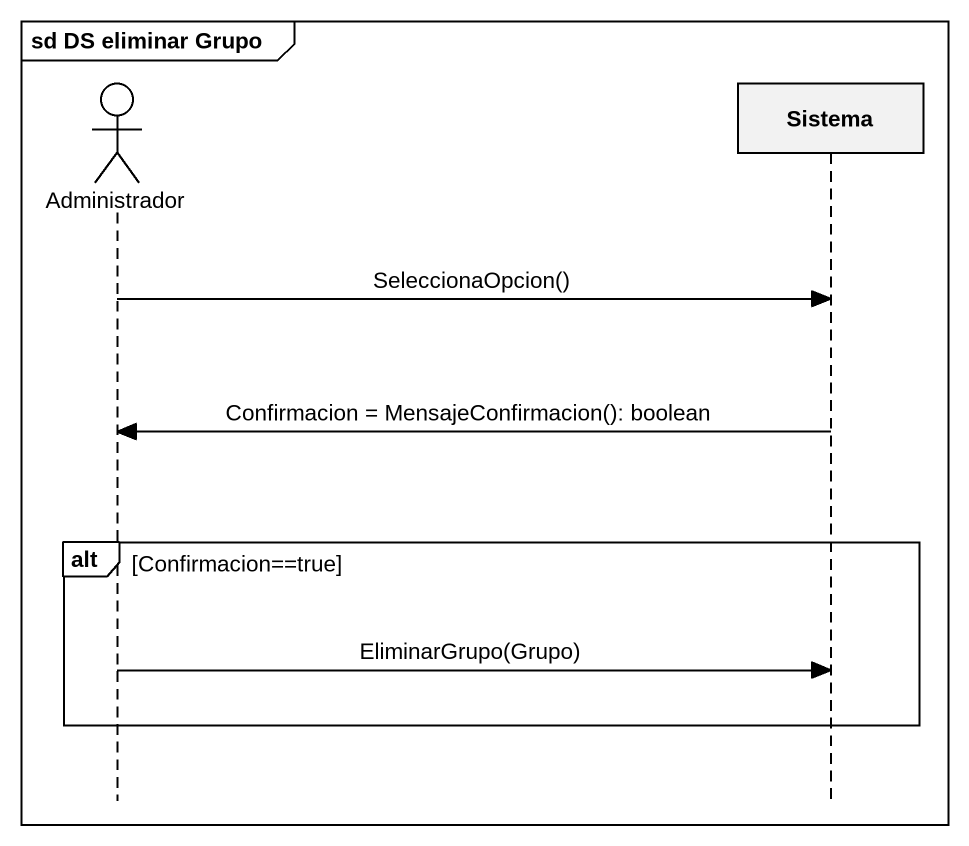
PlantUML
@startuml
mainframe sd DS eliminar Grupo
hide footbox
actor Administrador
participant Sistema

Administrador -> Sistema : SeleccionaOpcion()
Sistema -> Administrador : Confirmacion = MensajeConfirmacion(): boolean
alt Confirmacion==true
  Administrador -> Sistema : EliminarGrupo(Grupo)
end
@enduml
